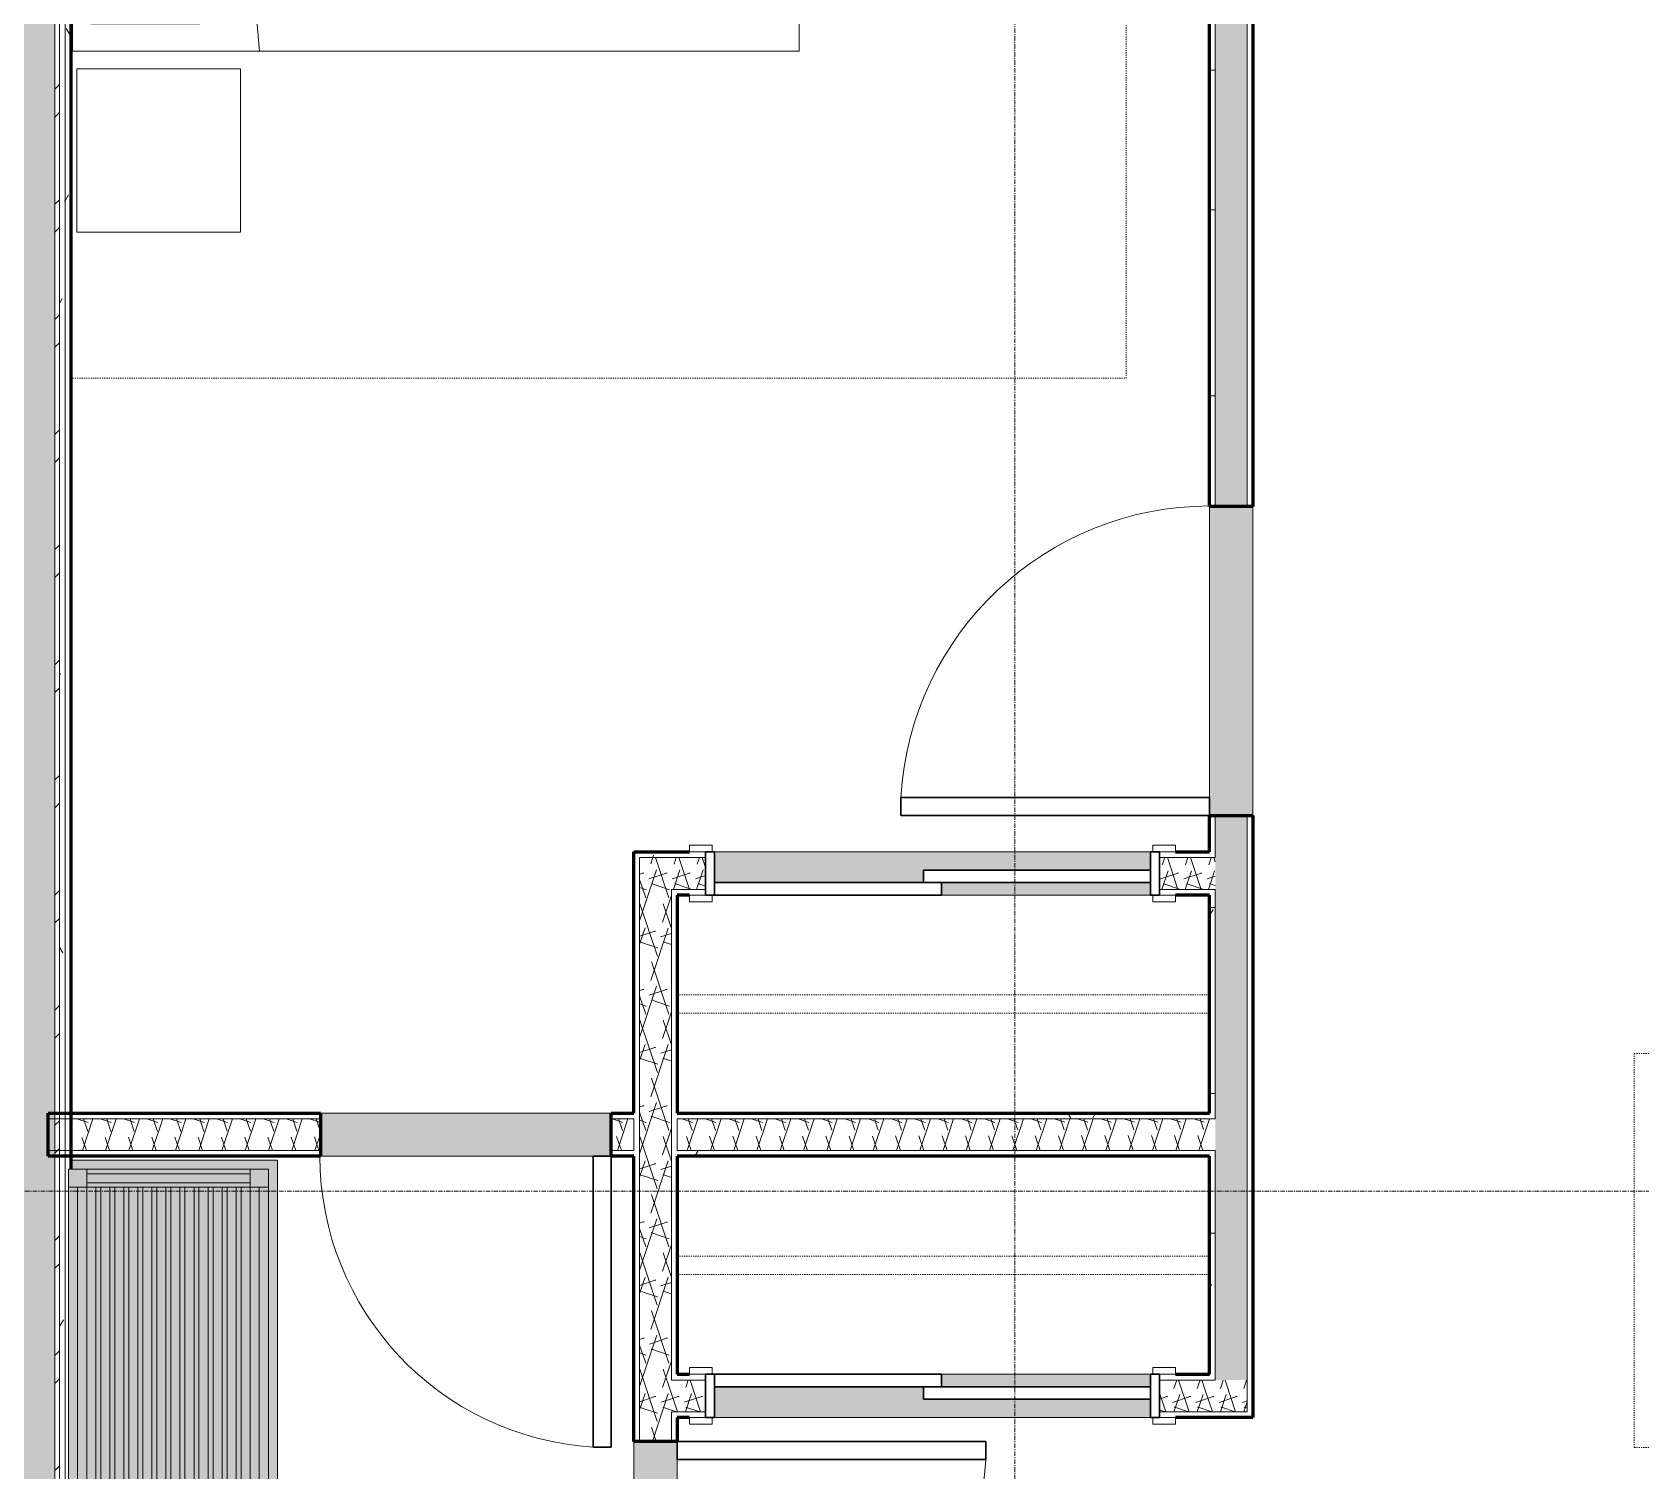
# Model space of a CAD drawing. Header units: inches. Extents: x -4169 to -1846, y 9706 to 12377.
# Drawn here: x -2935.5 to -2758.4, y 11816.4 to 11974.8 of the extents above; entities that cross this region are included whole.
import ezdxf

# ---------------------------------------------------------------- set-up
doc = ezdxf.new("R2010")
doc.units = ezdxf.units.IN
doc.header["$MEASUREMENT"] = 0
doc.linetypes.add('Dash', pattern=[0.25, 0.125, -0.125])
doc.linetypes.add('Grid Line 1_2_', pattern=[0.875, 0.5, -0.125, 0.125, -0.125])
for name, color, linetype, lineweight in [('0-1', 7, 'Continuous', 5), ('0-2', 50, 'Continuous', 18), ('A-DOOR-1', 250, 'Continuous', 9), ('A-DOOR-2', 90, 'Continuous', 30), ('A-DOOR-FRAM-1', 90, 'Continuous', 30), ('A-WALL', 113, 'Continuous', 18), ('A-WALL-1', 8, 'Continuous', 5), ('A-WALL-4', 10, 'Continuous', 60), ('A-WALL-5', 50, 'Continuous', 18), ('A-WALL-PATT-1', 250, 'Continuous', 9), ('A-WALL-PATT-2', 253, 'Continuous', 9), ('A-WALL-PATT-4', 111, 'Continuous', 9), ('I-FURN-1', 250, 'Continuous', 9), ('I-FURN-HDLN-1', 250, 'Dash', 9), ('I-WALL-3', 2, 'Continuous', 60), ('Q-CASE-1', 9, 'Continuous', 9), ('Q-CASE-3', 250, 'Continuous', 9), ('Q-CASE-HDLN-1', 250, 'Dash', 9), ('S-GRID-1', 1, 'Grid Line 1_2_', 9)]:
    doc.layers.add(name, color=color, linetype=linetype, lineweight=lineweight)
pattern_1 = [(0, (0, 0), (20.48, 5.12), [0.845, -14.515, 0.845, -14.515, -81.92]), (0, (0, 0), (20.48, 5.12), [-30.72, 0.845, -29.875, 0.845, -14.515, -35.84]), (0, (0, 0), (20.48, 5.12), [-76.8, 0.845, -9.395, 0.845, -24.755]), (120, (7.68, 2.56), (-14.67405, 15.1762003), [0.845, -14.515, 0.845, -14.515, -81.92]), (120, (7.68, 2.56), (-14.67405, 15.1762003), [-30.72, 0.845, -29.875, 0.845, -14.515, -35.84]), (120, (7.68, 2.56), (-14.67405, 15.1762003), [-76.8, 0.845, -9.395, 0.845, -24.755]), (240, (10.24, 12.8), (-5.80595, -20.2962003), [0.845, -14.515, 0.845, -14.515, -81.92]), (240, (10.24, 12.8), (-5.80595, -20.2962003), [-30.72, 0.845, -29.875, 0.845, -14.515, -35.84]), (240, (10.24, 12.8), (-5.80595, -20.2962003), [-76.8, 0.845, -9.395, 0.845, -24.755])]
pattern_2 = [(161.57, (0.32, 0.32), (-2.560496185, -0.000537386), [0, -18.214, 2.022, 0]), (18.43, (-0.32, 0.32), (-2.560496185, 0.000537386), [0, -18.214, 2.022, 0]), (108.43, (0.32, 0.32), (1.27922091, -6.400876726), [6.07, -14.166]), (71.57, (-0.32, 0.32), (1.27922091, 6.400876726), [6.07, -14.166])]

# ---------------------------------------------------------------- blocks, each defined once
blk = doc.blocks.new('OD_CW_Countertop - OD_CW_Countertop-V1-ENLARGED RCP - 2ND FLOOR PLAN')
at = {"layer": 'Q-CASE-HDLN-1'}
for p, q in [((0.74, 24), (0.74, -19.38)), ((14.11, 24), (0.74, 24)), ((43.23, 24), (30.61, 24)), ((73.35, 24), (59.73, 24)), ((115.16, 24), (89.85, 24)), ((0.74, -19.38), (10.29, -19.38)), ((10.79, -19.38), (13.54, -19.38)), ((14.04, -19.38), (21.65, -19.38)), ((45.66, -19.38), (46.16, -19.38)), ((79.16, -19.38), (81.17, -19.38)), ((81.66, -19.38), (115.16, -19.38))]:
    blk.add_line(p, q, dxfattribs=at)
blk = doc.blocks.new('SWING - SINGLE - FLUSH - 2-10 x 6-8 - PRIVACY-2632540-ENLARGED RCP - 2ND FLOOR PLAN')
at = {"layer": 'A-DOOR-1'}
blk.add_arc((17, -2.37), 34.07, 180, 266.6343, dxfattribs=at)
at = {"layer": 'A-DOOR-2'}
for p, q in [((15, -2.37), (15, -36.38)), ((17, -2.37), (15, -2.37)), ((17, -2.37), (17, -36.38)), ((17, -36.38), (15, -36.38))]:
    blk.add_line(p, q, dxfattribs=at)
blk = doc.blocks.new('SLIDING - FLUSH - 4-0 x 6-8-2636080-ENLARGED RCP - 2ND FLOOR PLAN')
at = {"layer": 'A-DOOR-1'}
for p, q in [((-26.75, 3.25), (-24.25, 3.25)), ((-26.75, 2.5), (-26.75, 3.25)), ((-24.25, 2.5), (-26.75, 2.5)), ((-24.25, 3.25), (-24.25, 2.5)), ((24.25, 3.25), (26.75, 3.25)), ((24.25, 2.5), (24.25, 3.25)), ((26.75, 2.5), (24.25, 2.5)), ((26.75, 3.25), (26.75, 2.5)), ((-26.75, -2.25), (-24.25, -2.25)), ((-26.75, -3), (-26.75, -2.25)), ((-24.25, -3), (-26.75, -3)), ((-24.25, -2.25), (-24.25, -3)), ((24.25, -2.25), (26.75, -2.25)), ((24.25, -3), (24.25, -2.25)), ((26.75, -3), (24.25, -3)), ((26.75, -2.25), (26.75, -3))]:
    blk.add_line(p, q, dxfattribs=at)
at = {"layer": 'A-DOOR-2'}
for p, q in [((-1, 0.5), (24, 0.5)), ((-1, -0.88), (-1, 0.5)), ((24, 0.5), (24, -0.88)), ((-24, -0.88), (1, -0.88)), ((-24, -2.25), (-24, -0.88)), ((24, -0.88), (-1, -0.88)), ((1, -0.88), (1, -2.25)), ((1, -2.25), (-24, -2.25))]:
    blk.add_line(p, q, dxfattribs=at)
at = {"layer": 'A-DOOR-FRAM-1'}
for p, q in [((-25, 2.5), (-24, 2.5)), ((-25, -2.25), (-25, 2.5)), ((-24, 2.5), (-24, -2.25)), ((24, 2.5), (25, 2.5)), ((24, -2.25), (24, 2.5)), ((25, 2.5), (25, -2.25)), ((-24, -2.25), (-25, -2.25)), ((25, -2.25), (24, -2.25))]:
    blk.add_line(p, q, dxfattribs=at)
blk = doc.blocks.new('OD_CW_Closet - OD_CW_Closet-V4-ENLARGED RCP - 2ND FLOOR PLAN')
at = {"layer": 'Q-CASE-HDLN-1'}
for p, q in [((30.25, 24), (7.25, 24)), ((0.74, 13), (59.38, 13)), ((0.74, 11), (59.38, 11))]:
    blk.add_line(p, q, dxfattribs=at)
blk = doc.blocks.new('OD_CW_Closet - OD_CW_Closet-V5-ENLARGED RCP - 2ND FLOOR PLAN')
at = {"layer": 'Q-CASE-HDLN-1'}
for p, q in [((0.74, 13), (59.38, 13)), ((0.74, 11), (59.38, 11)), ((7.25, 0), (30.25, 0))]:
    blk.add_line(p, q, dxfattribs=at)
blk = doc.blocks.new('SLIDING - FLUSH - 4-0 x 6-8-2636079-ENLARGED RCP - 2ND FLOOR PLAN')
at = {"layer": 'A-DOOR-1'}
for p, q in [((-24.25, 3), (-26.75, 3)), ((-26.75, 3), (-26.75, 2.25)), ((-26.75, 2.25), (-24.25, 2.25)), ((-24.25, 2.25), (-24.25, 3)), ((26.75, 3), (24.25, 3)), ((24.25, 3), (24.25, 2.25)), ((24.25, 2.25), (26.75, 2.25)), ((26.75, 2.25), (26.75, 3)), ((-24.25, -2.5), (-26.75, -2.5)), ((-26.75, -2.5), (-26.75, -3.25)), ((-26.75, -3.25), (-24.25, -3.25)), ((-24.25, -3.25), (-24.25, -2.5)), ((26.75, -2.5), (24.25, -2.5)), ((24.25, -2.5), (24.25, -3.25)), ((24.25, -3.25), (26.75, -3.25)), ((26.75, -3.25), (26.75, -2.5))]:
    blk.add_line(p, q, dxfattribs=at)
at = {"layer": 'A-DOOR-2'}
for p, q in [((1, 2.25), (-24, 2.25)), ((-24, 2.25), (-24, 0.88)), ((1, 0.88), (1, 2.25)), ((-24, 0.88), (1, 0.88)), ((24, 0.88), (-1, 0.88)), ((-1, 0.88), (-1, -0.5)), ((24, -0.5), (24, 0.88)), ((-1, -0.5), (24, -0.5))]:
    blk.add_line(p, q, dxfattribs=at)
at = {"layer": 'A-DOOR-FRAM-1'}
for p, q in [((-24, 2.25), (-25, 2.25)), ((-25, 2.25), (-25, -2.5)), ((-24, -2.5), (-24, 2.25)), ((24, 2.25), (24, -2.5)), ((25, 2.25), (24, 2.25)), ((25, -2.5), (25, 2.25)), ((-25, -2.5), (-24, -2.5)), ((24, -2.5), (25, -2.5))]:
    blk.add_line(p, q, dxfattribs=at)
blk = doc.blocks.new('Bed-Standard - King 78_ x 80_-1242963-ENLARGED RCP - 2ND FLOOR PLAN')
at = {"layer": 'I-FURN-1'}
for p, q in [((49.69, 38.2), (-28.31, 38.2)), ((-28.31, 38.2), (-28.31, -41.8)), ((49.69, -41.8), (49.69, 38.2)), ((-25.31, 36.2), (-25.31, 24.2)), ((-25.31, 36.2), (46.69, 36.2)), ((46.69, 36.2), (46.69, 24.2)), ((49.69, 24.2), (-28.31, 17.63)), ((-25.31, 24.2), (46.69, 24.2)), ((-28.31, -41.8), (49.69, -41.8))]:
    blk.add_line(p, q, dxfattribs=at)
at = {"layer": 'I-FURN-HDLN-1'}
for p, q in [((-64.31, 38.2), (-64.31, -77.8)), ((73.69, -77.8), (73.69, 38.2)), ((-64.31, -77.8), (73.69, -77.8))]:
    blk.add_line(p, q, dxfattribs=at)
blk = doc.blocks.new('Table-Night Stand - 18_ x 18_ x 24_-1352623-ENLARGED RCP - 2ND FLOOR PLAN')
at = {"layer": 'I-FURN-1'}
for p, q in [((18.15, 18), (0.15, 18)), ((0.15, 18), (0.15, 0)), ((18.15, 0), (18.15, 18)), ((0.15, 0), (18.15, 0))]:
    blk.add_line(p, q, dxfattribs=at)
blk = doc.blocks.new('SWING - SINGLE - FLUSH - 2-8 x 6-8 - PASSAGE-2632548-ENLARGED RCP - 2ND FLOOR PLAN')
at = {"layer": 'A-DOOR-1'}
blk.add_arc((16, -2.37), 32.07, 180, 266.4241, dxfattribs=at)
at = {"layer": 'A-DOOR-2'}
for p, q in [((14, -2.37), (14, -34.38)), ((16, -2.37), (14, -2.37)), ((16, -2.37), (16, -34.38)), ((16, -34.38), (14, -34.38))]:
    blk.add_line(p, q, dxfattribs=at)
blk = doc.blocks.new('Bath Vanity - Bath Vanity 42_-2551081-ENLARGED RCP - 2ND FLOOR PLAN')
at = {"layer": 'Q-CASE-1'}
h = blk.add_hatch(color=256, dxfattribs=at)
h.paths.add_polyline_path([(20.74, -1.25), (20.74, -23), (-19.26, -23), (-19.26, -1.25), (-20.26, -1.25), (-20.26, -24), (21.74, -24), (21.74, -1.25)], flags=0)
h.paths.add_polyline_path([(8.44, -2), (-17.26, -2), (-17.26, -3), (18.74, -3), (18.74, -2)], flags=0)
h.paths.add_polyline_path([(8.44, -4), (-17.26, -4), (-17.26, -4.55), (18.74, -4.55), (18.74, -4)], flags=0)
h.paths.add_polyline_path([(8.44, -5.55), (-17.26, -5.55), (-17.26, -6.09), (18.74, -6.09), (18.74, -5.55)], flags=0)
h.paths.add_polyline_path([(-17.26, -7.09), (-17.26, -7.64), (18.74, -7.64), (18.74, -7.09), (8.44, -7.09)], flags=0)
h.paths.add_polyline_path([(18.74, -8.64), (-17.26, -8.64), (-17.26, -9.18), (18.74, -9.18)], flags=0)
h.paths.add_polyline_path([(18.74, -10.18), (-17.26, -10.18), (-17.26, -10.73), (18.74, -10.73)], flags=0)
h.paths.add_polyline_path([(8.44, -11.73), (-17.26, -11.73), (-17.26, -12.27), (18.74, -12.27), (18.74, -11.73)], flags=0)
h.paths.add_polyline_path([(-17.26, -13.27), (-17.26, -13.82), (18.74, -13.82), (18.74, -13.27), (8.44, -13.27)], flags=0)
h.paths.add_polyline_path([(18.74, -14.82), (-17.26, -14.82), (-17.26, -15.36), (18.74, -15.36)], flags=0)
h.paths.add_polyline_path([(18.74, -16.36), (-17.26, -16.36), (-17.26, -16.91), (18.74, -16.91)], flags=0)
h.paths.add_polyline_path([(-17.2, -17.91), (-17.26, -17.91), (-17.26, -18.45), (18.74, -18.45), (18.74, -17.91), (8.44, -17.91)], flags=0)
h.paths.add_polyline_path([(18.74, -19.45), (-17.26, -19.45), (-17.26, -20), (18.74, -20)], flags=0)
h.paths.add_polyline_path([(8.44, -21), (-17.26, -21), (-17.26, -22), (18.74, -22), (18.74, -21)], flags=0)
h = blk.add_hatch(color=256, dxfattribs=at)
h.paths.add_polyline_path([(-19.26, -1), (-19.26, -3), (-17.26, -3), (-17.26, -1)], flags=0)
h.paths.add_polyline_path([(18.74, -1), (18.74, -3), (20.74, -3), (20.74, -1)], flags=0)
h.paths.add_polyline_path([(-18.76, -21), (-19.26, -21), (-19.26, -23), (-17.26, -23), (-17.26, -21), (-17.76, -21)], flags=0)
h.paths.add_polyline_path([(20.74, -21), (18.74, -21), (18.74, -23), (20.74, -23), (20.74, -22)], flags=0)
for points in [[(8.44, -1), (-17.26, -1), (-17.26, -2), (18.74, -2), (18.74, -1)], [(-19.26, -3), (-19.26, -21), (-18.76, -21), (-18.76, -3)], [(-17.76, -3), (-18.76, -3), (-18.76, -21), (-17.76, -21), (-17.76, -4)], [(-17.76, -3), (-17.76, -21), (-17.26, -21), (-17.26, -3)], [(8.44, -3), (-17.26, -3), (-17.26, -4), (18.74, -4), (18.74, -3)], [(18.74, -3), (18.74, -21), (19.24, -21), (19.24, -3)], [(20.24, -3), (19.24, -3), (19.24, -21), (20.24, -21), (20.24, -4)], [(20.74, -3), (20.24, -3), (20.24, -21), (20.74, -21), (20.74, -4)], [(8.44, -4.55), (-17.26, -4.55), (-17.26, -5.55), (18.74, -5.55), (18.74, -4.55)], [(8.44, -6.09), (-17.26, -6.09), (-17.26, -7.09), (18.74, -7.09), (18.74, -6.09)], [(8.44, -7.64), (-17.26, -7.64), (-17.26, -8.64), (18.74, -8.64), (18.74, -7.64)], [(8.44, -9.18), (-17.26, -9.18), (-17.26, -10.18), (18.74, -10.18), (18.74, -9.18)], [(18.74, -10.73), (-17.26, -10.73), (-17.26, -11.73), (18.74, -11.73), (18.74, -11.19)], [(-17.26, -12.27), (-17.26, -13.27), (18.74, -13.27), (18.74, -12.27), (8.44, -12.27)], [(8.44, -13.82), (-17.26, -13.82), (-17.26, -14.82), (18.74, -14.82), (18.74, -13.82)], [(8.44, -15.36), (-17.26, -15.36), (-17.26, -16.36), (18.74, -16.36), (18.74, -15.36)], [(8.44, -16.91), (-17.26, -16.91), (-17.26, -17.91), (18.74, -17.91), (18.74, -16.91)], [(-17.26, -18.45), (-17.26, -19.45), (18.74, -19.45), (18.74, -18.45), (-16.93, -18.45)], [(-17.26, -20), (-17.26, -21), (18.74, -21), (18.74, -20), (-16.16, -20)], [(-17.26, -22), (-17.26, -23), (18.74, -23), (18.74, -22), (-15.16, -22)]]:
    blk.add_hatch(color=256, dxfattribs=at).paths.add_polyline_path(points, flags=0)
at = {"layer": 'Q-CASE-3'}
for p, q in [((-20.26, -24), (-20.26, -1.25)), ((-19.26, -3), (-19.26, -1)), ((-19.26, -1), (-17.26, -1)), ((18.74, -1), (-17.26, -1)), ((-17.26, -1), (-17.26, -3)), ((18.74, -3), (18.74, -1)), ((18.74, -1), (20.74, -1)), ((20.74, -1), (20.74, -3)), ((21.74, -1.25), (21.74, -24)), ((-19.26, -3), (-19.26, -21)), ((-17.26, -3), (-19.26, -3)), ((-18.76, -3), (-18.76, -21)), ((-17.76, -3), (-17.76, -21)), ((18.74, -2), (-17.26, -2)), ((18.74, -3), (-17.26, -3)), ((-17.26, -3), (-17.26, -21)), ((18.74, -3), (18.74, -21)), ((20.74, -3), (18.74, -3)), ((19.24, -3), (19.24, -21)), ((20.24, -3), (20.24, -21)), ((20.74, -3), (20.74, -21)), ((-17.26, -4), (18.74, -4)), ((18.74, -4.55), (-17.26, -4.55)), ((-17.26, -5.55), (18.74, -5.55)), ((18.74, -6.09), (-17.26, -6.09)), ((-17.26, -7.09), (18.74, -7.09)), ((18.74, -7.64), (-17.26, -7.64)), ((-17.26, -8.64), (18.74, -8.64)), ((18.74, -9.18), (-17.26, -9.18)), ((-17.26, -10.18), (18.74, -10.18)), ((18.74, -10.73), (-17.26, -10.73)), ((-17.26, -11.73), (18.74, -11.73)), ((18.74, -12.27), (-17.26, -12.27)), ((-17.26, -13.27), (18.74, -13.27)), ((18.74, -13.82), (-17.26, -13.82)), ((-17.26, -14.82), (18.74, -14.82)), ((18.74, -15.36), (-17.26, -15.36)), ((-17.26, -16.36), (18.74, -16.36)), ((18.74, -16.91), (-17.26, -16.91)), ((-17.26, -17.91), (18.74, -17.91)), ((18.74, -18.45), (-17.26, -18.45)), ((-17.26, -19.45), (18.74, -19.45)), ((-19.26, -23), (-19.26, -21)), ((-19.26, -21), (-17.26, -21)), ((18.74, -20), (-17.26, -20)), ((-17.26, -21), (18.74, -21)), ((-17.26, -21), (-17.26, -23)), ((18.74, -23), (18.74, -21)), ((18.74, -21), (20.74, -21)), ((20.74, -21), (20.74, -23)), ((-17.26, -23), (-19.26, -23)), ((18.74, -22), (-17.26, -22)), ((18.74, -23), (-17.26, -23)), ((20.74, -23), (18.74, -23)), ((21.74, -24), (-20.26, -24))]:
    blk.add_line(p, q, dxfattribs=at)
blk = doc.blocks.new('CTR - 1st Phase - Unit Layouts_rvt-1-ENLARGED RCP - 2ND FLOOR PLAN')
at = {"layer": 'A-WALL-1'}
for points in [[(-2805.87, 11888.54), (-2801.12, 11888.54), (-2801.12, 11922.54), (-2805.87, 11922.54)], [(-2871.77, 11851.04), (-2871.77, 11855.79), (-2903.77, 11855.79), (-2903.77, 11851.04), (-2890.16, 11851.04)], [(-2869.26, 11785.66), (-2864.51, 11785.66), (-2864.51, 11819.66), (-2869.26, 11819.66), (-2869.26, 11789.16)]]:
    blk.add_hatch(color=256, dxfattribs=at).paths.add_polyline_path(points, flags=0)
h = blk.add_hatch(color=256, dxfattribs=at)
h.paths.add_polyline_path([(-2835.39, 11879.79), (-2812.39, 11879.79), (-2812.39, 11881.16), (-2835.39, 11881.16)], flags=0)
h.paths.add_polyline_path([(-2860.39, 11881.16), (-2837.39, 11881.16), (-2837.39, 11882.54), (-2812.39, 11882.54), (-2812.39, 11884.54), (-2860.39, 11884.54)], flags=0)
h = blk.add_hatch(color=256, dxfattribs=at)
h.paths.add_polyline_path([(-2837.39, 11822.29), (-2812.39, 11822.29), (-2812.39, 11824.29), (-2837.39, 11824.29), (-2837.39, 11825.66), (-2860.39, 11825.66), (-2860.39, 11822.29), (-2856.4, 11822.29)], flags=0)
h.paths.add_polyline_path([(-2835.39, 11825.66), (-2812.39, 11825.66), (-2812.39, 11827.04), (-2835.39, 11827.04)], flags=0)
at = {"layer": 'A-WALL-PATT-1'}
h = blk.add_hatch(dxfattribs=at)
h.set_pattern_fill('FP_1', color=256, style=0, pattern_type=2)
h.set_pattern_definition(pattern_1)
h.paths.add_polyline_path([(-2805.25, 11827.04), (-2805.25, 11851.66), (-2805.87, 11851.66), (-2805.87, 11827.04)], flags=0)
h.paths.add_polyline_path([(-2805.25, 11855.16), (-2805.25, 11880.41), (-2805.87, 11880.41), (-2805.87, 11855.16)], flags=0)
h.paths.add_polyline_path([(-2805.87, 11883.91), (-2805.25, 11883.91), (-2805.25, 11888.54), (-2805.87, 11888.54), (-2805.87, 11884.54)], flags=0)
h.paths.add_polyline_path([(-2805.25, 11922.54), (-2805.25, 12110.34), (-2805.87, 12110.34), (-2805.87, 11922.54)], flags=0)
h = blk.add_hatch(dxfattribs=at)
h.set_pattern_fill('FP_1', color=256, style=0, pattern_type=2)
h.set_pattern_definition(pattern_1)
h.paths.add_polyline_path([(-2801.12, 11822.91), (-2801.12, 11888.54), (-2801.75, 11888.54), (-2801.75, 11822.91)], flags=0)
h.paths.add_polyline_path([(-2801.12, 11922.54), (-2801.12, 12110.34), (-2801.75, 12110.34), (-2801.75, 11922.54)], flags=0)
h = blk.add_hatch(dxfattribs=at)
h.set_pattern_fill('FP_1', color=256, style=0, pattern_type=2)
h.set_pattern_definition(pattern_1)
h.paths.add_polyline_path([(-2869.26, 11725.36), (-2868.64, 11725.36), (-2868.64, 11785.66), (-2869.26, 11785.66), (-2869.26, 11737.24)], flags=0)
h.paths.add_polyline_path([(-2869.26, 11819.66), (-2868.64, 11819.66), (-2868.64, 11884.54), (-2869.26, 11884.54), (-2869.26, 11826.41)], flags=0)
h = blk.add_hatch(dxfattribs=at)
h.set_pattern_fill('FP_1', color=256, style=0, pattern_type=2)
h.set_pattern_definition(pattern_1)
h.paths.add_polyline_path([(-2811.39, 11883.91), (-2805.87, 11883.91), (-2805.87, 11884.54), (-2811.39, 11884.54)], flags=0)
h.paths.add_polyline_path([(-2861.39, 11883.91), (-2861.39, 11884.54), (-2868.64, 11884.54), (-2868.64, 11883.91), (-2863.14, 11883.91)], flags=0)
h = blk.add_hatch(dxfattribs=at)
h.set_pattern_fill('FP_1', color=256, style=0, pattern_type=2)
h.set_pattern_definition(pattern_1)
h.paths.add_polyline_path([(-2865.14, 11725.36), (-2864.51, 11725.36), (-2864.51, 11762.61), (-2865.14, 11762.61), (-2865.14, 11737.24)], flags=0)
h.paths.add_polyline_path([(-2864.51, 11766.11), (-2864.51, 11785.66), (-2865.14, 11785.66), (-2865.14, 11766.11)], flags=0)
h.paths.add_polyline_path([(-2865.14, 11819.66), (-2864.51, 11819.66), (-2864.51, 11822.91), (-2865.14, 11822.91)], flags=0)
h.paths.add_polyline_path([(-2865.14, 11826.41), (-2864.51, 11826.41), (-2864.51, 11880.41), (-2865.14, 11880.41), (-2865.14, 11837.69)], flags=0)
h = blk.add_hatch(dxfattribs=at)
h.set_pattern_fill('FP_1', color=256, style=0, pattern_type=2)
h.set_pattern_definition(pattern_1)
h.paths.add_polyline_path([(-2856.4, 11855.16), (-2805.87, 11855.16), (-2805.87, 11855.79), (-2864.51, 11855.79), (-2864.51, 11855.16)], flags=0)
h.paths.add_polyline_path([(-2869.33, 11855.16), (-2869.26, 11855.16), (-2869.26, 11855.79), (-2871.77, 11855.79), (-2871.77, 11855.16)], flags=0)
h.paths.add_polyline_path([(-2908.52, 11855.16), (-2903.77, 11855.16), (-2903.77, 11855.79), (-2931.27, 11855.79), (-2931.27, 11855.16), (-2923.93, 11855.16)], flags=0)
h = blk.add_hatch(dxfattribs=at)
h.set_pattern_fill('FP_1', color=256, style=0, pattern_type=2)
h.set_pattern_definition(pattern_1)
h.paths.add_polyline_path([(-2864.51, 11851.04), (-2805.87, 11851.04), (-2805.87, 11851.66), (-2864.51, 11851.66)], flags=0)
h.paths.add_polyline_path([(-2869.26, 11851.04), (-2869.26, 11851.66), (-2871.77, 11851.66), (-2871.77, 11851.04)], flags=0)
h.paths.add_polyline_path([(-2931.27, 11851.04), (-2903.77, 11851.04), (-2903.77, 11851.66), (-2931.27, 11851.66), (-2931.27, 11851.09)], flags=0)
h = blk.add_hatch(dxfattribs=at)
h.set_pattern_fill('FP_1', color=256, style=0, pattern_type=2)
h.set_pattern_definition(pattern_1)
h.paths.add_polyline_path([(-2811.39, 11826.41), (-2805.25, 11826.41), (-2805.25, 11827.04), (-2811.39, 11827.04)], flags=0)
h.paths.add_polyline_path([(-2864.51, 11826.41), (-2861.39, 11826.41), (-2861.39, 11827.04), (-2864.51, 11827.04)], flags=0)
at = {"layer": 'A-WALL-PATT-2'}
h = blk.add_hatch(dxfattribs=at)
h.set_pattern_fill('FP_2', color=256, style=0, pattern_type=2)
h.set_pattern_definition(pattern_2)
h.paths.add_polyline_path([(-2801.75, 11826.41), (-2801.75, 11888.54), (-2805.25, 11888.54), (-2805.23, 11826.41)], flags=0)
h.paths.add_polyline_path([(-2801.75, 11922.54), (-2801.75, 12110.34), (-2805.25, 12110.34), (-2805.25, 11922.54)], flags=0)
h = blk.add_hatch(dxfattribs=at)
h.set_pattern_fill('FP_2', color=256, style=0, pattern_type=2)
h.set_pattern_definition(pattern_2)
h.paths.add_polyline_path([(-2868.64, 11724.74), (-2865.14, 11724.74), (-2865.14, 11785.66), (-2868.64, 11785.66), (-2868.64, 11737.24)], flags=0)
h.paths.add_polyline_path([(-2865.14, 11819.66), (-2865.14, 11883.91), (-2868.64, 11883.91), (-2868.64, 11819.66)], flags=0)
h = blk.add_hatch(dxfattribs=at)
h.set_pattern_fill('FP_2', color=256, style=0, pattern_type=2)
h.set_pattern_definition(pattern_2)
h.paths.add_polyline_path([(-2805.87, 11880.41), (-2805.25, 11880.41), (-2805.25, 11883.91), (-2811.39, 11883.91), (-2811.39, 11880.41)], flags=0)
h.paths.add_polyline_path([(-2864.51, 11880.41), (-2861.39, 11880.41), (-2861.39, 11883.91), (-2865.14, 11883.91), (-2865.14, 11880.41)], flags=0)
h = blk.add_hatch(dxfattribs=at)
h.set_pattern_fill('FP_2', color=256, style=0, pattern_type=2)
h.set_pattern_definition(pattern_2)
h.paths.add_polyline_path([(-2805.87, 11851.66), (-2805.25, 11851.66), (-2805.25, 11855.16), (-2864.51, 11855.16), (-2864.51, 11851.66), (-2856.4, 11851.66)], flags=0)
h.paths.add_polyline_path([(-2869.26, 11851.66), (-2869.26, 11855.16), (-2871.77, 11855.16), (-2871.77, 11851.66)], flags=0)
h.paths.add_polyline_path([(-2929.69, 11851.66), (-2903.77, 11851.66), (-2903.77, 11855.16), (-2931.27, 11855.16), (-2931.27, 11851.66)], flags=0)
h = blk.add_hatch(dxfattribs=at)
h.set_pattern_fill('FP_2', color=256, style=0, pattern_type=2)
h.set_pattern_definition(pattern_2)
h.paths.add_polyline_path([(-2801.75, 11822.91), (-2801.75, 11826.41), (-2811.39, 11826.41), (-2811.39, 11822.91), (-2805.25, 11822.91)], flags=0)
h.paths.add_polyline_path([(-2861.39, 11822.91), (-2861.39, 11826.41), (-2865.14, 11826.41), (-2865.14, 11822.91), (-2864.51, 11822.91)], flags=0)
at = {"layer": 'A-WALL-4'}
for p, q in [((-2805.87, 11922.54), (-2805.87, 12110.34)), ((-2801.12, 12110.34), (-2801.12, 11922.54)), ((-2801.12, 11922.54), (-2805.87, 11922.54)), ((-2805.87, 11884.54), (-2805.87, 11888.54)), ((-2805.87, 11888.54), (-2801.12, 11888.54)), ((-2801.12, 11888.54), (-2801.12, 11827.04)), ((-2869.26, 11855.79), (-2869.26, 11884.54)), ((-2869.26, 11884.54), (-2868.64, 11884.54)), ((-2868.64, 11884.54), (-2864.51, 11884.54)), ((-2864.51, 11884.54), (-2863.14, 11884.54)), ((-2809.64, 11884.54), (-2805.87, 11884.54)), ((-2864.51, 11879.79), (-2864.51, 11855.79)), ((-2863.14, 11879.79), (-2864.51, 11879.79)), ((-2805.87, 11879.79), (-2809.64, 11879.79)), ((-2805.87, 11855.79), (-2805.87, 11879.79)), ((-2933.77, 11855.79), (-2903.77, 11855.79)), ((-2933.77, 11851.04), (-2933.77, 11855.79)), ((-2903.77, 11855.79), (-2903.77, 11851.04)), ((-2871.77, 11855.79), (-2869.26, 11855.79)), ((-2871.77, 11851.04), (-2871.77, 11855.79)), ((-2864.51, 11855.79), (-2805.87, 11855.79)), ((-2903.77, 11851.04), (-2933.77, 11851.04)), ((-2869.26, 11851.04), (-2871.77, 11851.04)), ((-2869.26, 11819.66), (-2869.26, 11851.04)), ((-2864.51, 11851.04), (-2864.51, 11827.04)), ((-2805.87, 11851.04), (-2864.51, 11851.04)), ((-2805.87, 11827.04), (-2805.87, 11851.04)), ((-2864.51, 11827.04), (-2863.14, 11827.04)), ((-2809.64, 11827.04), (-2805.87, 11827.04)), ((-2801.12, 11827.04), (-2801.12, 11822.91)), ((-2863.14, 11822.29), (-2864.51, 11822.29)), ((-2864.51, 11822.29), (-2864.51, 11819.66)), ((-2801.12, 11822.29), (-2809.64, 11822.29)), ((-2801.12, 11822.91), (-2801.12, 11822.29)), ((-2864.51, 11819.66), (-2869.26, 11819.66))]:
    blk.add_line(p, q, dxfattribs=at)
at = {"layer": 'A-WALL-5'}
for p, q in [((-2805.25, 12110.34), (-2805.25, 11922.54)), ((-2801.75, 12110.34), (-2801.75, 11922.54)), ((-2805.87, 11922.54), (-2805.87, 11888.54)), ((-2801.12, 11888.54), (-2801.12, 11922.54)), ((-2805.25, 11888.54), (-2805.25, 11883.91)), ((-2801.75, 11888.54), (-2801.75, 11827.04)), ((-2868.64, 11819.66), (-2868.64, 11883.91)), ((-2865.14, 11883.91), (-2868.64, 11883.91)), ((-2864.51, 11883.91), (-2865.14, 11883.91)), ((-2861.39, 11883.91), (-2864.51, 11883.91)), ((-2812.39, 11884.54), (-2860.39, 11884.54)), ((-2805.87, 11883.91), (-2811.39, 11883.91)), ((-2805.87, 11883.91), (-2805.25, 11883.91)), ((-2865.14, 11826.41), (-2865.14, 11880.41)), ((-2864.51, 11880.41), (-2865.14, 11880.41)), ((-2861.39, 11880.41), (-2864.51, 11880.41)), ((-2805.87, 11880.41), (-2811.39, 11880.41)), ((-2805.87, 11880.41), (-2805.25, 11880.41)), ((-2805.25, 11880.41), (-2805.25, 11855.16)), ((-2835.39, 11879.79), (-2812.39, 11879.79)), ((-2871.77, 11855.79), (-2903.77, 11855.79)), ((-2903.77, 11855.16), (-2933.77, 11855.16)), ((-2869.26, 11855.16), (-2871.77, 11855.16)), ((-2869.26, 11851.66), (-2869.26, 11855.16)), ((-2869.26, 11855.16), (-2869.26, 11851.66)), ((-2864.51, 11855.16), (-2864.51, 11851.66)), ((-2805.87, 11855.16), (-2864.51, 11855.16)), ((-2864.51, 11851.66), (-2864.51, 11855.16)), ((-2805.87, 11855.16), (-2805.25, 11855.16)), ((-2903.77, 11851.66), (-2933.77, 11851.66)), ((-2903.77, 11851.04), (-2871.77, 11851.04)), ((-2869.26, 11851.66), (-2871.77, 11851.66)), ((-2805.87, 11851.66), (-2864.51, 11851.66)), ((-2805.87, 11851.66), (-2805.25, 11851.66)), ((-2805.25, 11851.66), (-2805.25, 11827.04)), ((-2812.39, 11827.04), (-2835.39, 11827.04)), ((-2805.25, 11826.41), (-2805.25, 11827.04)), ((-2801.75, 11826.41), (-2801.75, 11827.04)), ((-2864.51, 11826.41), (-2865.14, 11826.41)), ((-2864.51, 11826.41), (-2861.39, 11826.41)), ((-2811.39, 11826.41), (-2805.25, 11826.41)), ((-2801.75, 11822.91), (-2801.75, 11826.41)), ((-2864.51, 11822.91), (-2865.14, 11822.91)), ((-2865.14, 11819.66), (-2865.14, 11822.91)), ((-2864.51, 11822.91), (-2861.39, 11822.91)), ((-2860.39, 11822.29), (-2812.39, 11822.29)), ((-2811.39, 11822.91), (-2801.75, 11822.91)), ((-2869.26, 11819.66), (-2869.26, 11785.66)), ((-2864.51, 11785.66), (-2864.51, 11819.66))]:
    blk.add_line(p, q, dxfattribs=at)
at = {"layer": '0-2'}
for name, p, rotation in [('Bed-Standard - King 78_ x 80_-1242963-ENLARGED RCP - 2ND FLOOR PLAN', (-2892.88, 12000.98), 89.99999999996696), ('Table-Night Stand - 18_ x 18_ x 24_-1352623-ENLARGED RCP - 2ND FLOOR PLAN', (-2912.59, 11952.59), 89.99999999996696), ('SWING - SINGLE - FLUSH - 2-10 x 6-8 - PRIVACY-2632540-ENLARGED RCP - 2ND FLOOR PLAN', (-2803.5, 11905.54), 269.9999999999209), ('OD_CW_Closet - OD_CW_Closet-V5-ENLARGED RCP - 2ND FLOOR PLAN', (-2805.14, 11879.79), 180), ('Bath Vanity - Bath Vanity 42_-2551081-ENLARGED RCP - 2ND FLOOR PLAN', (-2932.52, 11828.88), 89.99999999999814), ('OD_CW_Closet - OD_CW_Closet-V4-ENLARGED RCP - 2ND FLOOR PLAN', (-2805.14, 11851.04), 180), ('SWING - SINGLE - FLUSH - 2-10 x 6-8 - PRIVACY-2632540-ENLARGED RCP - 2ND FLOOR PLAN', (-2866.89, 11802.66), 89.99999999991644)]:
    blk.add_blockref(name, p, dxfattribs=dict(at, rotation=rotation))
for name, p in [('SLIDING - FLUSH - 4-0 x 6-8-2636080-ENLARGED RCP - 2ND FLOOR PLAN', (-2836.39, 11882.04)), ('OD_CW_Countertop - OD_CW_Countertop-V1-ENLARGED RCP - 2ND FLOOR PLAN', (-2759.86, 11838.36)), ('SWING - SINGLE - FLUSH - 2-8 x 6-8 - PASSAGE-2632548-ENLARGED RCP - 2ND FLOOR PLAN', (-2887.77, 11853.41)), ('SLIDING - FLUSH - 4-0 x 6-8-2636079-ENLARGED RCP - 2ND FLOOR PLAN', (-2836.39, 11824.79))]:
    blk.add_blockref(name, p, dxfattribs=at)
blk = doc.blocks.new('CTR - 1st Phase - Shell_rvt-1-ENLARGED RCP - 2ND FLOOR PLAN')
at = {"layer": 'S-GRID-1'}
for p, q in [((-2827.32, 9836.18), (-2827.32, 12344.54)), ((-1846.46, 11847.19), (-4136.46, 11847.19))]:
    blk.add_line(p, q, dxfattribs=at)

msp = doc.modelspace()

# ---------------------------------------------------------------- hatches: boundary and pattern name
at = {"layer": 'A-WALL-PATT-4'}
h = msp.add_hatch(dxfattribs=at)
h.set_pattern_fill('FP_2', color=256, style=0, pattern_type=2)
h.set_pattern_definition(pattern_2)
h.paths.add_polyline_path([(-2938.52, 11724.74), (-2933.02, 11724.76), (-2933.02, 12110.34), (-2938.52, 12110.34), (-2938.52, 11988.56), (-2937.9, 11988.56), (-2937.9, 11958.56), (-2938.52, 11958.56), (-2938.52, 11725)], flags=0)
h = msp.add_hatch(dxfattribs=at)
h.set_pattern_fill('FP_38', color=256, style=0, pattern_type=2)
h.set_pattern_definition([(45, (0, 0), (-6.335677, 6.335677), []), (45, (0, 9.6), (-6.335677, 6.335677), [])])
h.paths.add_polyline_path([(-2933.02, 11724.74), (-2932.52, 11724.74), (-2932.52, 12110.34), (-2933.02, 12110.34), (-2933.02, 11724.76)], flags=0)
h = msp.add_hatch(dxfattribs=at)
h.set_pattern_fill('FP_1', color=256, style=0, pattern_type=2)
h.set_pattern_definition(pattern_1)
h.paths.add_polyline_path([(-2932.52, 11724.74), (-2931.9, 11724.74), (-2931.9, 11773.46), (-2932.52, 11773.46), (-2932.52, 11725.36)], flags=0)
h.paths.add_polyline_path([(-2931.9, 11793.41), (-2931.9, 12110.34), (-2932.52, 12110.34), (-2932.52, 11793.41), (-2932.01, 11793.41)], flags=0)
h = msp.add_hatch(dxfattribs=at)
h.set_pattern_fill('FP_1', color=256, style=0, pattern_type=2)
h.set_pattern_definition(pattern_1)
h.paths.add_polyline_path([(-2931.27, 11725.36), (-2931.27, 11773.46), (-2931.9, 11773.46), (-2931.9, 11725.36)], flags=0)
h.paths.add_polyline_path([(-2931.27, 11793.41), (-2931.27, 11809.61), (-2931.52, 11809.61), (-2931.52, 11849.61), (-2931.27, 11849.61), (-2931.27, 12110.34), (-2931.9, 12110.34), (-2931.9, 11793.41)], flags=0)

# ---------------------------------------------------------------- linework, layer by layer
at = {"layer": 'A-WALL'}
for p, q in [((-2933.02, 12110.34), (-2933.02, 11724.74)), ((-2932.52, 12110.34), (-2932.52, 11793.41)), ((-2931.9, 12110.34), (-2931.9, 11793.41))]:
    msp.add_line(p, q, dxfattribs=at)
at = {"layer": 'I-WALL-3'}
msp.add_line((-2931.27, 12110.34), (-2931.27, 11849.61), dxfattribs=at)

# ---------------------------------------------------------------- block references
at = {"layer": '0-1'}
for name in ['CTR - 1st Phase - Shell_rvt-1-ENLARGED RCP - 2ND FLOOR PLAN', 'CTR - 1st Phase - Unit Layouts_rvt-1-ENLARGED RCP - 2ND FLOOR PLAN']:
    msp.add_blockref(name, (0, 0), dxfattribs=at)

doc.saveas('drawing.dxf')
